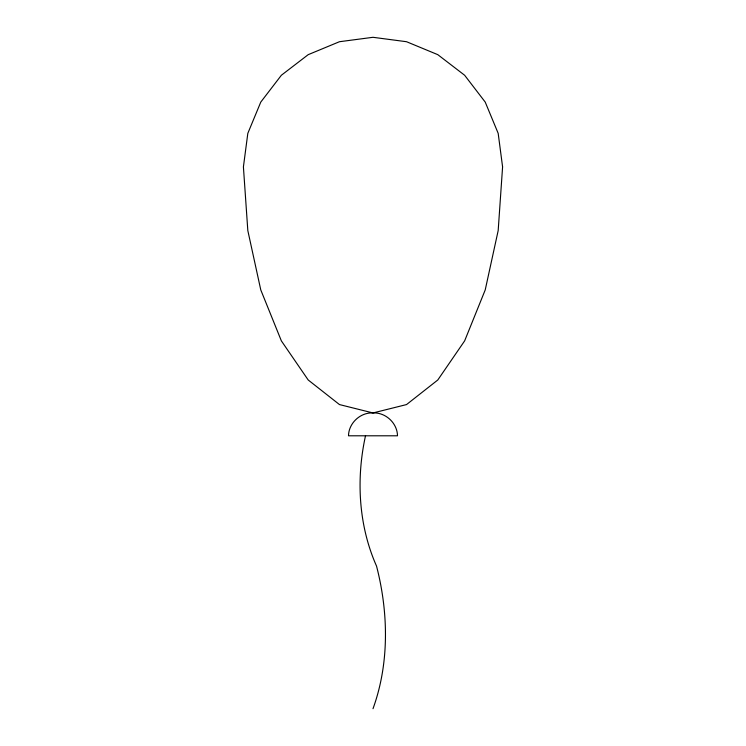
<?xml version="1.0" encoding="UTF-8"?>
<svg xmlns="http://www.w3.org/2000/svg" width="746" height="746" viewBox="0 0 746 746"><rect width="100%" height="100%" fill="white"/><g stroke="black" fill="none" stroke-linecap="round" stroke-linejoin="round"><path stroke-width="1.12" d="M365.568 435.505C356.01 478.727 358.434 525.333 376.525 566.065C388.507 612.382 389.477 663.371 373 708.7M502.59 166.89L498.179 230.57L485.226 289.914L464.637 340.875L437.799 379.984L406.542 404.565L373 412.948C360.355 412.249 348.69 423.141 348.503 435.795L397.497 435.795C397.31 423.141 385.645 412.249 373 412.948L339.458 404.565L308.201 379.984L281.363 340.875L260.774 289.914L247.821 230.57L243.41 166.89L247.821 133.347L260.774 102.099L281.363 75.253L308.201 54.663L339.458 41.72L373 37.3L406.542 41.72L437.799 54.663L464.637 75.253L485.226 102.099L498.179 133.347L502.59 166.89"/></g></svg>
